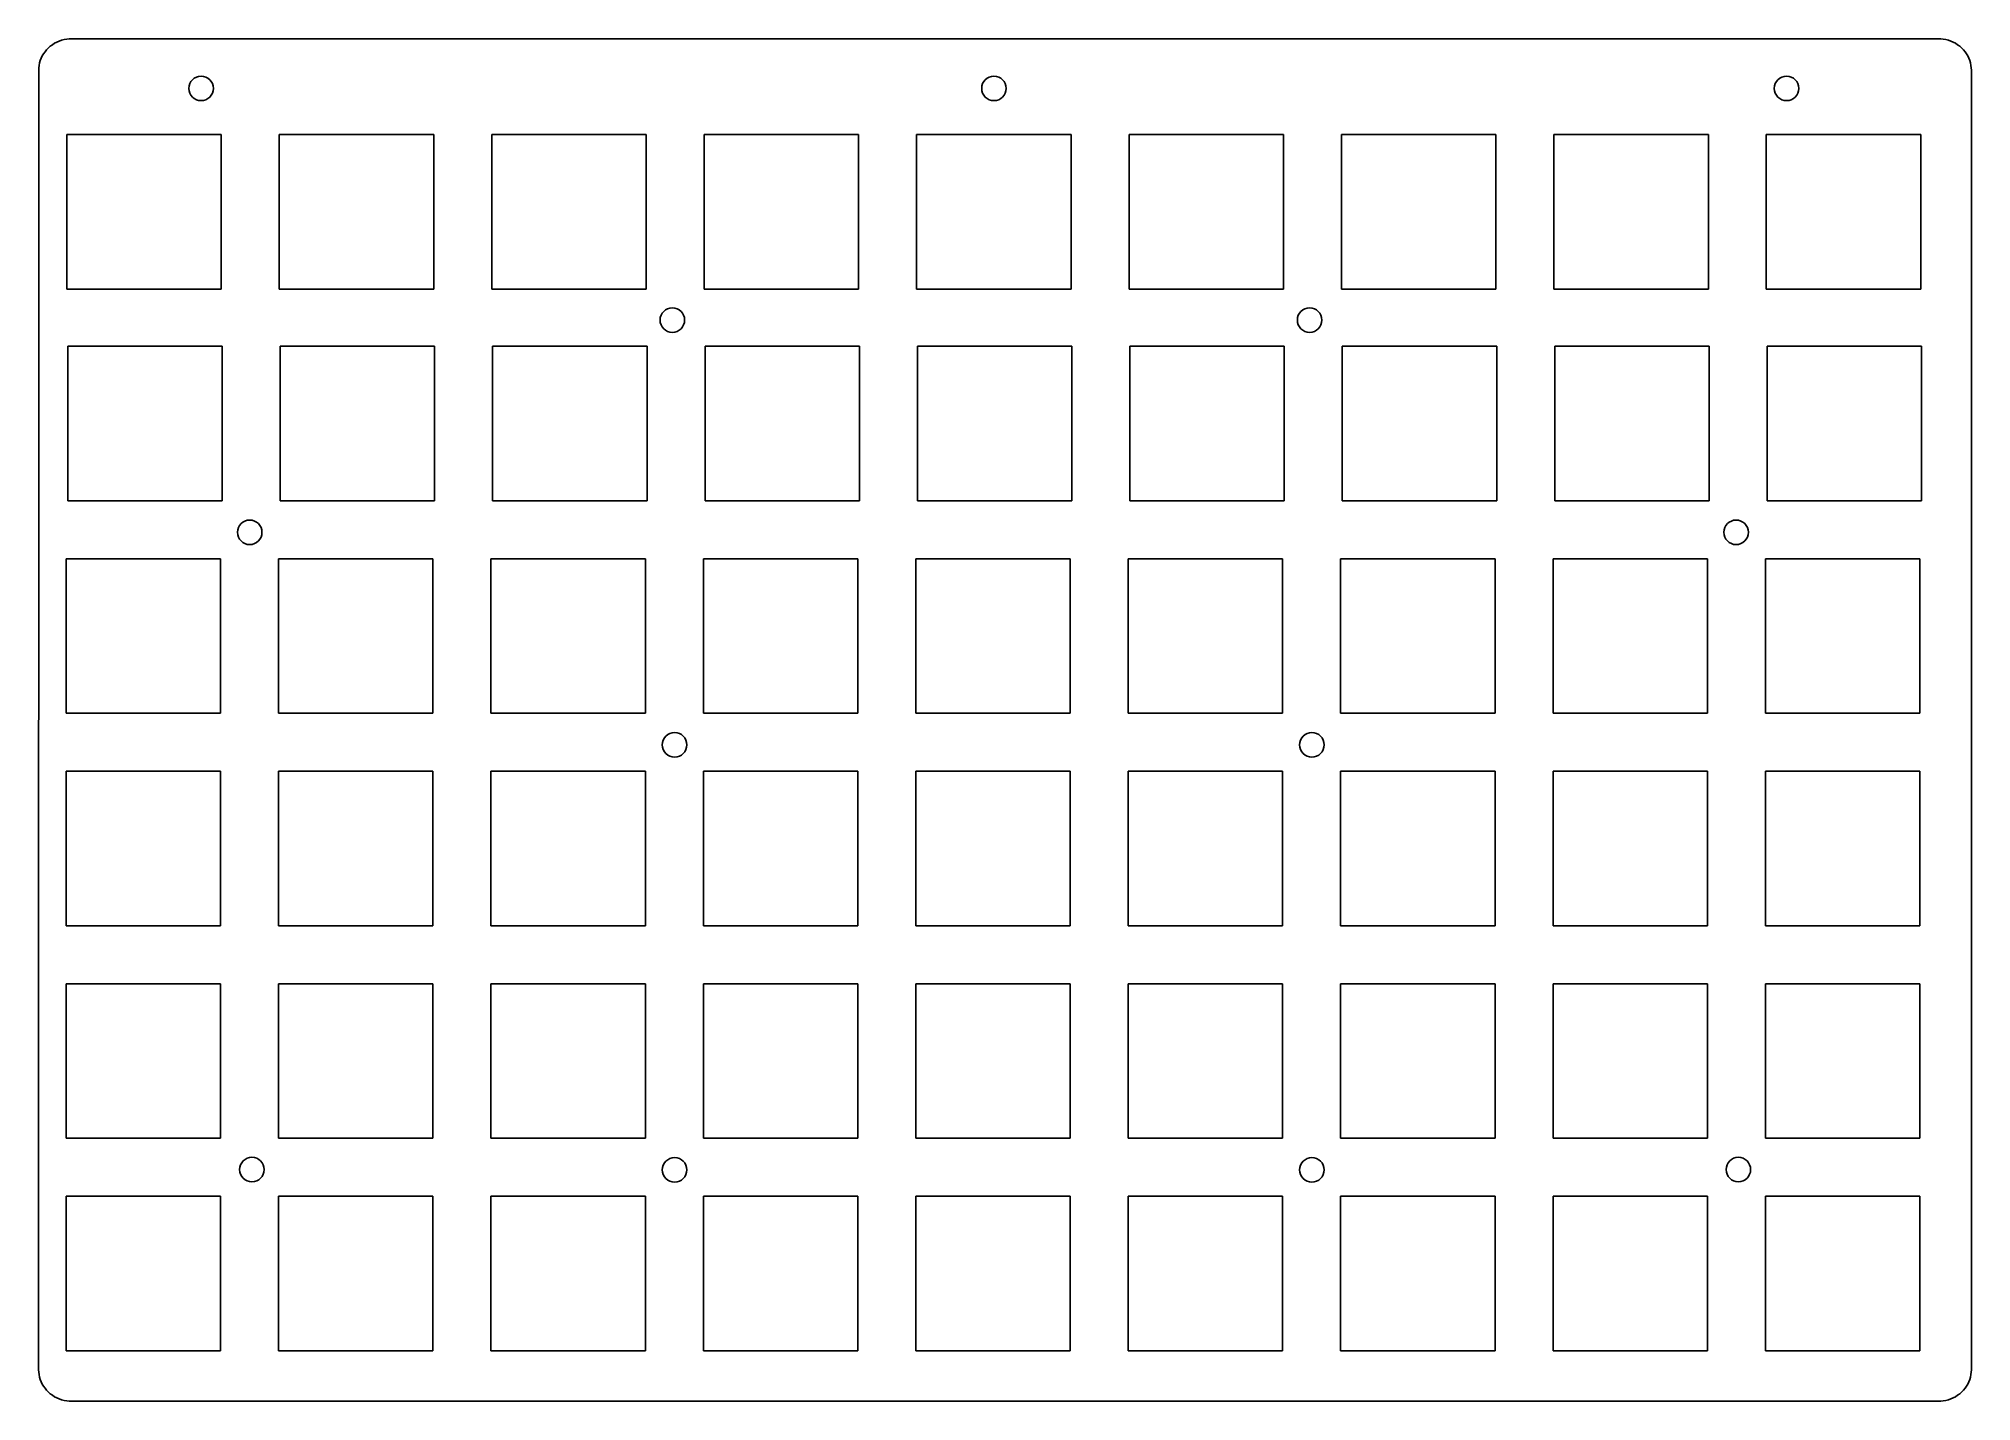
# Model space of a CAD drawing. Extents: x 0 to 174, y 328 to 450.
import ezdxf

# ---------------------------------------------------------------- set-up
doc = ezdxf.new("R2010")
doc.units = 0
doc.layers.get('0').update_dxf_attribs({"linetype": 'CONTINUOUS'})

msp = doc.modelspace()

# ---------------------------------------------------------------- linework, layer by layer
at = {"color": 5}
for p, q in [((0.938841, 448.792686), (1.096804, 448.957062)), ((1.096804, 448.957062), (1.26967, 449.107268)), ((1.26967, 449.107268), (1.452967, 449.246137)), ((1.452967, 449.246137), (1.648187, 449.369419)), ((1.648187, 449.369419), (1.852347, 449.478531)), ((1.852347, 449.478531), (2.063959, 449.570638)), ((2.063959, 449.570638), (2.283021, 449.648575)), ((2.283021, 449.648575), (2.509535, 449.708091)), ((2.509535, 449.708091), (2.73903, 449.752019)), ((2.73903, 449.752019), (2.971504, 449.777525)), ((2.971504, 449.777525), (3.205469, 449.787445)), ((3.205469, 449.787445), (170.55749, 449.786027)), ((170.55749, 449.786027), (170.791455, 449.777525)), ((170.791455, 449.777525), (171.02393, 449.752019)), ((171.02393, 449.752019), (171.253424, 449.708091)), ((171.253424, 449.708091), (171.479938, 449.648575)), ((171.479938, 449.648575), (171.699001, 449.570638)), ((171.699001, 449.570638), (171.910612, 449.478531)), ((171.910612, 449.478531), (172.114773, 449.369419)), ((172.114773, 449.369419), (172.309992, 449.246137)), ((172.309992, 449.246137), (172.493289, 449.107268)), ((172.493289, 449.107268), (172.666155, 448.957062)), ((172.666155, 448.957062), (172.824119, 448.792686)), ((0.225024, 446.951957), (0.233965, 447.174432)), ((0.233965, 447.174432), (0.260789, 447.395489)), ((0.260789, 447.395489), (0.306986, 447.613713)), ((0.306986, 447.613713), (0.369575, 447.829102)), ((0.369575, 447.829102), (0.451538, 448.037406)), ((0.451538, 448.037406), (0.548402, 448.238625)), ((0.548402, 448.238625), (0.663149, 448.432759)), ((0.663149, 448.432759), (0.792799, 448.618391)), ((0.792799, 448.618391), (0.938841, 448.792686)), ((172.824119, 448.792686), (172.970161, 448.618391)), ((172.970161, 448.618391), (173.09981, 448.432759)), ((173.09981, 448.432759), (173.214557, 448.238625)), ((173.214557, 448.238625), (173.311422, 448.037406)), ((173.311422, 448.037406), (173.393384, 447.829102)), ((173.393384, 447.829102), (173.455973, 447.613713)), ((173.455973, 447.613713), (173.50217, 447.395489)), ((173.50217, 447.395489), (173.528994, 447.174432)), ((173.528994, 447.174432), (173.537935, 446.951957)), ((0.223534, 330.470255), (0.225024, 446.951957)), ((173.537935, 446.951957), (173.537935, 330.470255)), ((2.753879, 427.34352), (2.753879, 441.19428)), ((2.753879, 441.19428), (16.604639, 441.19428)), ((16.604639, 441.19428), (16.604639, 427.34352)), ((21.803879, 427.34352), (21.803879, 441.19428)), ((21.803879, 441.19428), (35.654639, 441.19428)), ((35.654639, 441.19428), (35.654639, 427.34352)), ((40.853879, 427.34352), (40.853879, 441.19428)), ((40.853879, 441.19428), (54.704639, 441.19428)), ((54.704639, 441.19428), (54.704639, 427.34352)), ((59.903879, 427.34352), (59.903879, 441.19428)), ((59.903879, 441.19428), (73.754639, 441.19428)), ((73.754639, 441.19428), (73.754639, 427.34352)), ((78.953379, 427.34352), (78.953379, 441.19428)), ((78.953379, 441.19428), (92.804139, 441.19428)), ((92.804139, 441.19428), (92.804139, 427.34352)), ((98.003379, 427.34352), (98.003379, 441.19428)), ((98.003379, 441.19428), (111.85414, 441.19428)), ((111.85414, 441.19428), (111.85414, 427.34352)), ((117.05288, 427.34352), (117.05288, 441.19428)), ((117.05288, 441.19428), (130.90364, 441.19428)), ((130.90364, 441.19428), (130.90364, 427.34352)), ((136.10238, 427.34352), (136.10238, 441.19428)), ((136.10238, 441.19428), (149.95314, 441.19428)), ((149.95314, 441.19428), (149.95314, 427.34352)), ((155.15238, 427.34352), (155.15238, 441.19428)), ((155.15238, 441.19428), (169.00314, 441.19428)), ((169.00314, 441.19428), (169.00314, 427.34352)), ((16.604639, 427.34352), (2.753879, 427.34352)), ((35.654639, 427.34352), (21.803879, 427.34352)), ((54.704639, 427.34352), (40.853879, 427.34352)), ((73.754639, 427.34352), (59.903879, 427.34352)), ((92.804139, 427.34352), (78.953379, 427.34352)), ((111.85414, 427.34352), (98.003379, 427.34352)), ((130.90364, 427.34352), (117.05288, 427.34352)), ((149.95314, 427.34352), (136.10238, 427.34352)), ((169.00314, 427.34352), (155.15238, 427.34352)), ((2.828499, 408.36764), (2.828499, 422.2184)), ((2.828499, 422.2184), (16.679259, 422.2184)), ((16.679259, 422.2184), (16.679259, 408.36764)), ((21.878499, 408.36764), (21.878499, 422.2184)), ((21.878499, 422.2184), (35.729259, 422.2184)), ((35.729259, 422.2184), (35.729259, 408.36764)), ((40.928496, 408.36764), (40.928496, 422.2184)), ((40.928496, 422.2184), (54.779256, 422.2184)), ((54.779256, 422.2184), (54.779256, 408.36764)), ((59.978496, 408.36764), (59.978496, 422.2184)), ((59.978496, 422.2184), (73.829256, 422.2184)), ((73.829256, 422.2184), (73.829256, 408.36764)), ((79.027996, 408.36764), (79.027996, 422.2184)), ((79.027996, 422.2184), (92.878756, 422.2184)), ((92.878756, 422.2184), (92.878756, 408.36764)), ((98.077996, 408.36764), (98.077996, 422.2184)), ((98.077996, 422.2184), (111.92876, 422.2184)), ((111.92876, 422.2184), (111.92876, 408.36764)), ((117.1275, 408.36764), (117.1275, 422.2184)), ((117.1275, 422.2184), (130.97826, 422.2184)), ((130.97826, 422.2184), (130.97826, 408.36764)), ((136.177, 408.36764), (136.177, 422.2184)), ((136.177, 422.2184), (150.02776, 422.2184)), ((150.02776, 422.2184), (150.02776, 408.36764)), ((155.227, 408.36764), (155.227, 422.2184)), ((155.227, 422.2184), (169.07776, 422.2184)), ((169.07776, 422.2184), (169.07776, 408.36764)), ((16.679259, 408.36764), (2.828499, 408.36764)), ((35.729259, 408.36764), (21.878499, 408.36764)), ((54.779256, 408.36764), (40.928496, 408.36764)), ((73.829256, 408.36764), (59.978496, 408.36764)), ((92.878756, 408.36764), (79.027996, 408.36764)), ((111.92876, 408.36764), (98.077996, 408.36764)), ((130.97826, 408.36764), (117.1275, 408.36764)), ((150.02776, 408.36764), (136.177, 408.36764)), ((169.07776, 408.36764), (155.227, 408.36764)), ((2.679258, 389.317636), (2.679258, 403.168396)), ((2.679258, 403.168396), (16.530018, 403.168396)), ((16.530018, 403.168396), (16.530018, 389.317636)), ((21.729259, 389.317636), (21.729259, 403.168396)), ((21.729259, 403.168396), (35.580019, 403.168396)), ((35.580019, 403.168396), (35.580019, 389.317636)), ((40.779259, 389.317636), (40.779259, 403.168396)), ((40.779259, 403.168396), (54.630019, 403.168396)), ((54.630019, 403.168396), (54.630019, 389.317636)), ((59.829259, 389.317636), (59.829259, 403.168396)), ((59.829259, 403.168396), (73.680019, 403.168396)), ((73.680019, 403.168396), (73.680019, 389.317636)), ((78.878758, 389.317636), (78.878758, 403.168396)), ((78.878758, 403.168396), (92.729518, 403.168396)), ((92.729518, 403.168396), (92.729518, 389.317636)), ((97.928759, 389.317636), (97.928759, 403.168396)), ((97.928759, 403.168396), (111.77952, 403.168396)), ((111.77952, 403.168396), (111.77952, 389.317636)), ((116.97826, 389.317636), (116.97826, 403.168396)), ((116.97826, 403.168396), (130.82902, 403.168396)), ((130.82902, 403.168396), (130.82902, 389.317636)), ((136.02776, 389.317636), (136.02776, 403.168396)), ((136.02776, 403.168396), (149.87852, 403.168396)), ((149.87852, 403.168396), (149.87852, 389.317636)), ((155.07776, 389.317636), (155.07776, 403.168396)), ((155.07776, 403.168396), (168.92852, 403.168396)), ((168.92852, 403.168396), (168.92852, 389.317636)), ((16.530018, 389.317636), (2.679258, 389.317636)), ((35.580019, 389.317636), (21.729259, 389.317636)), ((54.630019, 389.317636), (40.779259, 389.317636)), ((73.680019, 389.317636), (59.829259, 389.317636)), ((92.729518, 389.317636), (78.878758, 389.317636)), ((111.77952, 389.317636), (97.928759, 389.317636)), ((130.82902, 389.317636), (116.97826, 389.317636)), ((149.87852, 389.317636), (136.02776, 389.317636)), ((168.92852, 389.317636), (155.07776, 389.317636)), ((2.679763, 370.267636), (2.679763, 384.118396)), ((2.679763, 384.118396), (16.530523, 384.118396)), ((16.530523, 384.118396), (16.530523, 370.267636)), ((21.729759, 370.267636), (21.729759, 384.118396)), ((21.729759, 384.118396), (35.580519, 384.118396)), ((35.580519, 384.118396), (35.580519, 370.267636)), ((40.779759, 370.267636), (40.779759, 384.118396)), ((40.779759, 384.118396), (54.630519, 384.118396)), ((54.630519, 384.118396), (54.630519, 370.267636)), ((59.829759, 370.267636), (59.829759, 384.118396)), ((59.829759, 384.118396), (73.680519, 384.118396)), ((73.680519, 384.118396), (73.680519, 370.267636)), ((78.879259, 370.267636), (78.879259, 384.118396)), ((78.879259, 384.118396), (92.730019, 384.118396)), ((92.730019, 384.118396), (92.730019, 370.267636)), ((97.929259, 370.267636), (97.929259, 384.118396)), ((97.929259, 384.118396), (111.78002, 384.118396)), ((111.78002, 384.118396), (111.78002, 370.267636)), ((116.97876, 370.267636), (116.97876, 384.118396)), ((116.97876, 384.118396), (130.82952, 384.118396)), ((130.82952, 384.118396), (130.82952, 370.267636)), ((136.02826, 370.267636), (136.02826, 384.118396)), ((136.02826, 384.118396), (149.87902, 384.118396)), ((149.87902, 384.118396), (149.87902, 370.267636)), ((155.07826, 370.267636), (155.07826, 384.118396)), ((155.07826, 384.118396), (168.92902, 384.118396)), ((168.92902, 384.118396), (168.92902, 370.267636)), ((16.530523, 370.267636), (2.679763, 370.267636)), ((35.580519, 370.267636), (21.729759, 370.267636)), ((54.630519, 370.267636), (40.779759, 370.267636)), ((73.680519, 370.267636), (59.829759, 370.267636)), ((92.730019, 370.267636), (78.879259, 370.267636)), ((111.78002, 370.267636), (97.929259, 370.267636)), ((130.82952, 370.267636), (116.97876, 370.267636)), ((149.87902, 370.267636), (136.02826, 370.267636)), ((168.92902, 370.267636), (155.07826, 370.267636)), ((2.679754, 351.218637), (2.679754, 365.069397)), ((2.679754, 365.069397), (16.530514, 365.069397)), ((16.530514, 365.069397), (16.530514, 351.218637)), ((21.729759, 351.218637), (21.729759, 365.069397)), ((21.729759, 365.069397), (35.580519, 365.069397)), ((35.580519, 365.069397), (35.580519, 351.218637)), ((40.779759, 351.218637), (40.779759, 365.069397)), ((40.779759, 365.069397), (54.630519, 365.069397)), ((54.630519, 365.069397), (54.630519, 351.218637)), ((59.829759, 351.218637), (59.829759, 365.069397)), ((59.829759, 365.069397), (73.680519, 365.069397)), ((73.680519, 365.069397), (73.680519, 351.218637)), ((78.879259, 351.218637), (78.879259, 365.069397)), ((78.879259, 365.069397), (92.730019, 365.069397)), ((92.730019, 365.069397), (92.730019, 351.218637)), ((97.929259, 351.218637), (97.929259, 365.069397)), ((97.929259, 365.069397), (111.78002, 365.069397)), ((111.78002, 365.069397), (111.78002, 351.218637)), ((116.97876, 351.218637), (116.97876, 365.069397)), ((116.97876, 365.069397), (130.82952, 365.069397)), ((130.82952, 365.069397), (130.82952, 351.218637)), ((136.02826, 351.218637), (136.02826, 365.069397)), ((136.02826, 365.069397), (149.87902, 365.069397)), ((149.87902, 365.069397), (149.87902, 351.218637)), ((155.07826, 351.218637), (155.07826, 365.069397)), ((155.07826, 365.069397), (168.92902, 365.069397)), ((168.92902, 365.069397), (168.92902, 351.218637)), ((16.530514, 351.218637), (2.679754, 351.218637)), ((35.580519, 351.218637), (21.729759, 351.218637)), ((54.630519, 351.218637), (40.779759, 351.218637)), ((73.680519, 351.218637), (59.829759, 351.218637)), ((92.730019, 351.218637), (78.879259, 351.218637)), ((111.78002, 351.218637), (97.929259, 351.218637)), ((130.82952, 351.218637), (116.97876, 351.218637)), ((149.87902, 351.218637), (136.02826, 351.218637)), ((168.92902, 351.218637), (155.07826, 351.218637)), ((2.679259, 332.16864), (2.679259, 346.0194)), ((2.679259, 346.0194), (16.530019, 346.0194)), ((16.530019, 346.0194), (16.530019, 332.16864)), ((21.729259, 332.16864), (21.729259, 346.0194)), ((21.729259, 346.0194), (35.580019, 346.0194)), ((35.580019, 346.0194), (35.580019, 332.16864)), ((40.779259, 332.16864), (40.779259, 346.0194)), ((40.779259, 346.0194), (54.630019, 346.0194)), ((54.630019, 346.0194), (54.630019, 332.16864)), ((59.829259, 332.16864), (59.829259, 346.0194)), ((59.829259, 346.0194), (73.680019, 346.0194)), ((73.680019, 346.0194), (73.680019, 332.16864)), ((78.878759, 332.16864), (78.878759, 346.0194)), ((78.878759, 346.0194), (92.729519, 346.0194)), ((92.729519, 346.0194), (92.729519, 332.16864)), ((97.928759, 332.16864), (97.928759, 346.0194)), ((97.928759, 346.0194), (111.77952, 346.0194)), ((111.77952, 346.0194), (111.77952, 332.16864)), ((116.97826, 332.16864), (116.97826, 346.0194)), ((116.97826, 346.0194), (130.82902, 346.0194)), ((130.82902, 346.0194), (130.82902, 332.16864)), ((136.02776, 332.16864), (136.02776, 346.0194)), ((136.02776, 346.0194), (149.87852, 346.0194)), ((149.87852, 346.0194), (149.87852, 332.16864)), ((155.07776, 332.16864), (155.07776, 346.0194)), ((155.07776, 346.0194), (168.92852, 346.0194)), ((168.92852, 346.0194), (168.92852, 332.16864)), ((16.530019, 332.16864), (2.679259, 332.16864)), ((35.580019, 332.16864), (21.729259, 332.16864)), ((54.630019, 332.16864), (40.779259, 332.16864)), ((73.680019, 332.16864), (59.829259, 332.16864)), ((92.729519, 332.16864), (78.878759, 332.16864)), ((111.77952, 332.16864), (97.928759, 332.16864)), ((130.82902, 332.16864), (116.97826, 332.16864)), ((149.87852, 332.16864), (136.02776, 332.16864)), ((168.92852, 332.16864), (155.07776, 332.16864)), ((0.233965, 330.249198), (0.223534, 330.470255)), ((0.260789, 330.02814), (0.233965, 330.249198)), ((0.306986, 329.809917), (0.260789, 330.02814)), ((0.369575, 329.594527), (0.306986, 329.809917)), ((0.451538, 329.386223), (0.369575, 329.594527)), ((0.548402, 329.185004), (0.451538, 329.386223)), ((173.311422, 329.386223), (173.214557, 329.185004)), ((173.393384, 329.594527), (173.311422, 329.386223)), ((173.455973, 329.809917), (173.393384, 329.594527)), ((173.50217, 330.02814), (173.455973, 329.809917)), ((173.528994, 330.249198), (173.50217, 330.02814)), ((173.537935, 330.470255), (173.528994, 330.249198)), ((0.663149, 328.99087), (0.548402, 329.185004)), ((0.792799, 328.805239), (0.663149, 328.99087)), ((0.938841, 328.630943), (0.792799, 328.805239)), ((1.096804, 328.466567), (0.938841, 328.630943)), ((1.26967, 328.316362), (1.096804, 328.466567)), ((1.452967, 328.177492), (1.26967, 328.316362)), ((1.648187, 328.05421), (1.452967, 328.177492)), ((1.852347, 327.945098), (1.648187, 328.05421)), ((2.063959, 327.852991), (1.852347, 327.945098)), ((2.283021, 327.775054), (2.063959, 327.852991)), ((2.509535, 327.715539), (2.283021, 327.775054)), ((2.73903, 327.671611), (2.509535, 327.715539)), ((2.971504, 327.646104), (2.73903, 327.671611)), ((3.205469, 327.636185), (2.971504, 327.646104)), ((170.55898, 327.637602), (3.205469, 327.636185)), ((170.791455, 327.646104), (170.55898, 327.637602)), ((171.02393, 327.671611), (170.791455, 327.646104)), ((171.253424, 327.715539), (171.02393, 327.671611)), ((171.479938, 327.775054), (171.253424, 327.715539)), ((171.699001, 327.852991), (171.479938, 327.775054)), ((171.910612, 327.945098), (171.699001, 327.852991)), ((172.114773, 328.05421), (171.910612, 327.945098)), ((172.309992, 328.177492), (172.114773, 328.05421)), ((172.493289, 328.316362), (172.309992, 328.177492)), ((172.666155, 328.466567), (172.493289, 328.316362)), ((172.824119, 328.630943), (172.666155, 328.466567)), ((172.970161, 328.805239), (172.824119, 328.630943)), ((173.09981, 328.99087), (172.970161, 328.805239)), ((173.214557, 329.185004), (173.09981, 328.99087))]:
    msp.add_line(p, q, dxfattribs=at)
for points in [[(14.791799, 446.4296), (14.184319, 446.4296), (13.691839, 445.93747), (13.691839, 445.32999)], [(15.891769, 445.32999), (15.891769, 445.93747), (15.399289, 446.4296), (14.791799, 446.4296)], [(85.891371, 446.43008), (85.283891, 446.43008), (84.791411, 445.93795), (84.791411, 445.33047)], [(86.991341, 445.33047), (86.991341, 445.93795), (86.498861, 446.43008), (85.891371, 446.43008)], [(156.9647, 446.4296), (156.35722, 446.4296), (155.86474, 445.93747), (155.86474, 445.32999)], [(158.06467, 445.32999), (158.06467, 445.93747), (157.57219, 446.4296), (156.9647, 446.4296)], [(13.691839, 445.32964), (13.691839, 444.72215), (14.184319, 444.23003), (14.791799, 444.23003)], [(14.791799, 444.23003), (15.399289, 444.23003), (15.891769, 444.72215), (15.891769, 445.32999)], [(84.791411, 445.33012), (84.791411, 444.72263), (85.283891, 444.23051), (85.891371, 444.23051)], [(85.891371, 444.23051), (86.498861, 444.23051), (86.991341, 444.72263), (86.991341, 445.33047)], [(155.86474, 445.32964), (155.86474, 444.72215), (156.35722, 444.23003), (156.9647, 444.23003)], [(156.9647, 444.23003), (157.57219, 444.23003), (158.06467, 444.72215), (158.06467, 445.32999)], [(57.049937, 425.65859), (56.442457, 425.65859), (55.949977, 425.16646), (55.949977, 424.55898)], [(58.149907, 424.55898), (58.149907, 425.16646), (57.657427, 425.65859), (57.049937, 425.65859)], [(114.19894, 425.6586), (113.59146, 425.6586), (113.09898, 425.16647), (113.09898, 424.55899)], [(115.29891, 424.55899), (115.29891, 425.16647), (114.80643, 425.6586), (114.19894, 425.6586)], [(55.949977, 424.55863), (55.949977, 423.95114), (56.442457, 423.45902), (57.049937, 423.45902)], [(57.049937, 423.45902), (57.657427, 423.45902), (58.149907, 423.95114), (58.149907, 424.55898)], [(113.09898, 424.55864), (113.09898, 423.95115), (113.59146, 423.45903), (114.19894, 423.45903)], [(114.19894, 423.45903), (114.80643, 423.45903), (115.29891, 423.95115), (115.29891, 424.55899)], [(19.149498, 406.635597), (18.542018, 406.635597), (18.049538, 406.143467), (18.049538, 405.535987)], [(20.249468, 405.535987), (20.249468, 406.143467), (19.756988, 406.635597), (19.149498, 406.635597)], [(152.44458, 406.635601), (151.8371, 406.635601), (151.34462, 406.143471), (151.34462, 405.535991)], [(153.54455, 405.535991), (153.54455, 406.143471), (153.05207, 406.635601), (152.44458, 406.635601)], [(18.049538, 405.535637), (18.049538, 404.928147), (18.542018, 404.436027), (19.149498, 404.436027)], [(19.149498, 404.436027), (19.756988, 404.436027), (20.249468, 404.928147), (20.249468, 405.535987)], [(151.34462, 405.535641), (151.34462, 404.928151), (151.8371, 404.436031), (152.44458, 404.436031)], [(152.44458, 404.436031), (153.05207, 404.436031), (153.54455, 404.928151), (153.54455, 405.535991)], [(57.249501, 387.585602), (56.642021, 387.585602), (56.149541, 387.093472), (56.149541, 386.485992)], [(58.349471, 386.485992), (58.349471, 387.093472), (57.856991, 387.585602), (57.249501, 387.585602)], [(114.3985, 387.585601), (113.79102, 387.585601), (113.29854, 387.093471), (113.29854, 386.485991)], [(115.49847, 386.485991), (115.49847, 387.093471), (115.00599, 387.585601), (114.3985, 387.585601)], [(56.149541, 386.485642), (56.149541, 385.878152), (56.642021, 385.386032), (57.249501, 385.386032)], [(57.249501, 385.386032), (57.856991, 385.386032), (58.349471, 385.878152), (58.349471, 386.485992)], [(113.29854, 386.485641), (113.29854, 385.878151), (113.79102, 385.386031), (114.3985, 385.386031)], [(114.3985, 385.386031), (115.00599, 385.386031), (115.49847, 385.878151), (115.49847, 386.485991)], [(19.349059, 349.5136), (18.741579, 349.5136), (18.249099, 349.02147), (18.249099, 348.41399)], [(18.249099, 348.41364), (18.249099, 347.80615), (18.741579, 347.31403), (19.349059, 347.31403)], [(20.449029, 348.41399), (20.449029, 349.02147), (19.956549, 349.5136), (19.349059, 349.5136)], [(19.349059, 347.31403), (19.956549, 347.31403), (20.449029, 347.80615), (20.449029, 348.41399)], [(57.249498, 349.48659), (56.642018, 349.48659), (56.149538, 348.99446), (56.149538, 348.38698)], [(56.149538, 348.38663), (56.149538, 347.77914), (56.642018, 347.28702), (57.249498, 347.28702)], [(58.349468, 348.38698), (58.349468, 348.99446), (57.856988, 349.48659), (57.249498, 349.48659)], [(57.249498, 347.28702), (57.856988, 347.28702), (58.349468, 347.77914), (58.349468, 348.38698)], [(114.3985, 349.4866), (113.79102, 349.4866), (113.29854, 348.99447), (113.29854, 348.38699)], [(113.29854, 348.38664), (113.29854, 347.77915), (113.79102, 347.28703), (114.3985, 347.28703)], [(115.49847, 348.38699), (115.49847, 348.99447), (115.00599, 349.4866), (114.3985, 349.4866)], [(114.3985, 347.28703), (115.00599, 347.28703), (115.49847, 347.77915), (115.49847, 348.38699)], [(152.64414, 349.5136), (152.03666, 349.5136), (151.54418, 349.02147), (151.54418, 348.41399)], [(151.54418, 348.41364), (151.54418, 347.80615), (152.03666, 347.31403), (152.64414, 347.31403)], [(153.74411, 348.41399), (153.74411, 349.02147), (153.25163, 349.5136), (152.64414, 349.5136)], [(152.64414, 347.31403), (153.25163, 347.31403), (153.74411, 347.80615), (153.74411, 348.41399)]]:
    msp.add_open_spline(points, degree=3, dxfattribs=at)

doc.saveas('drawing.dxf')
